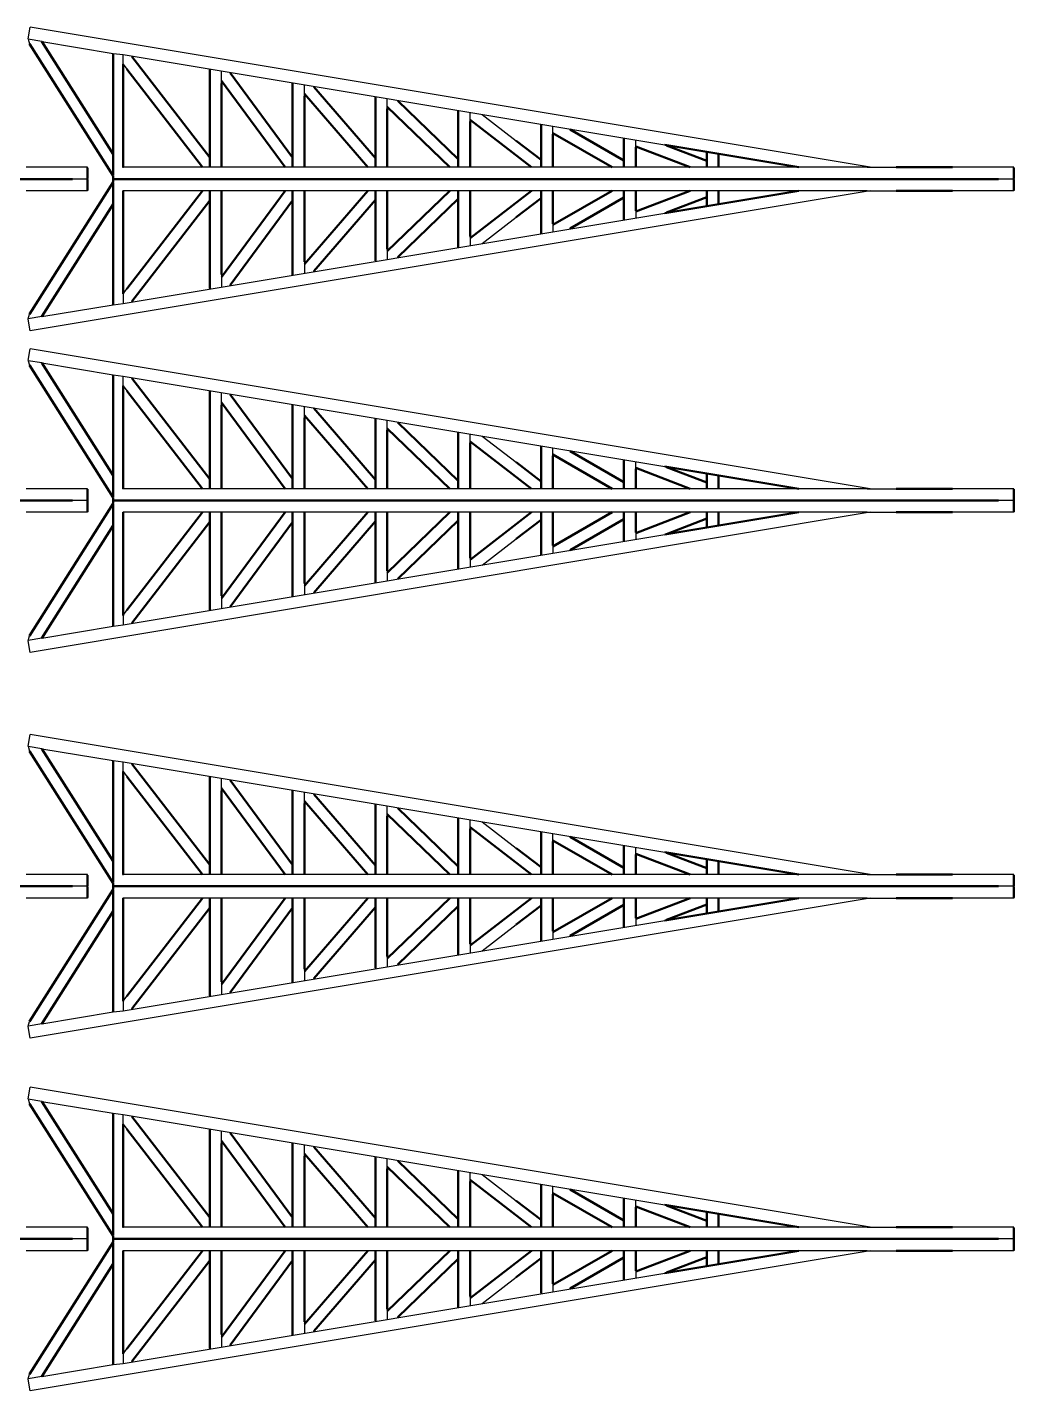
# Model space of a CAD drawing. Header units: centimetres. Extents: x 101 to 201, y 97 to 167.
# Drawn here: x 146.26 to 152.02, y 124.69 to 132.65 of the extents above; entities that cross this region are included whole.
import ezdxf

# ---------------------------------------------------------------- set-up
doc = ezdxf.new("R2010")
doc.units = ezdxf.units.CM
doc.layers.add('corte', color=1, linetype='Continuous')
doc.layers.add('grabado', color=5, linetype='Continuous')

msp = doc.modelspace()

# ---------------------------------------------------------------- linework, layer by layer
at = {"layer": 'corte'}
for p, q in [((146.2668, 132.5847), (146.2781, 132.6523)), ((151.1824, 131.8349), (146.2781, 132.6523)), ((146.2673, 132.5827), (146.2673, 132.5826)), ((146.2673, 132.5826), (146.2735, 132.5561)), ((146.6128, 131.8349), (146.2557, 131.8349)), ((146.6128, 131.8321), (146.6128, 131.8349)), ((148.2487, 131.8349), (148.2373, 131.8349)), ((148.3626, 131.8349), (148.3598, 131.8349)), ((151.1653, 131.8349), (151.3347, 131.8349)), ((152.0204, 131.8349), (151.6632, 131.8349)), ((152.0204, 131.8321), (152.0204, 131.8349)), ((146.6128, 131.7663), (146.5249, 131.7663)), ((146.6128, 131.7691), (146.6128, 131.7635)), ((146.7633, 131.7843), (146.7633, 131.7895)), ((146.7633, 131.7484), (146.7633, 131.7432)), ((152.0204, 131.7663), (151.9324, 131.7663)), ((152.0204, 131.7691), (152.0204, 131.7635)), ((146.6128, 131.6978), (146.2557, 131.6978)), ((151.1824, 131.6978), (146.2781, 130.8804)), ((146.6128, 131.7006), (146.6128, 131.6978)), ((148.2487, 131.6978), (148.2373, 131.6978)), ((148.3626, 131.6978), (148.3598, 131.6978)), ((151.1653, 131.6978), (151.3347, 131.6978)), ((152.0204, 131.6978), (151.6632, 131.6978)), ((152.0204, 131.7006), (152.0204, 131.6978)), ((146.2781, 130.8804), (146.2668, 130.948)), ((146.2673, 130.9501), (146.2735, 130.9766)), ((146.2673, 130.95), (146.2673, 130.9501)), ((146.2668, 130.7074), (146.2781, 130.775)), ((146.2673, 130.7054), (146.2673, 130.7053)), ((146.2673, 130.7053), (146.2735, 130.6789)), ((151.1824, 129.9577), (146.2781, 130.775)), ((146.6128, 129.9577), (146.2557, 129.9577)), ((146.6128, 129.9549), (146.6128, 129.9577)), ((146.7633, 129.907), (146.7633, 129.9123)), ((148.2487, 129.9577), (148.2373, 129.9577)), ((148.3626, 129.9577), (148.3598, 129.9577)), ((151.1653, 129.9577), (151.3347, 129.9577)), ((152.0204, 129.9577), (151.6632, 129.9577)), ((152.0204, 129.9549), (152.0204, 129.9577)), ((146.6128, 129.8891), (146.5249, 129.8891)), ((146.6128, 129.8919), (146.6128, 129.8863)), ((146.7633, 129.8711), (146.7633, 129.8659)), ((152.0204, 129.8891), (151.9324, 129.8891)), ((152.0204, 129.8919), (152.0204, 129.8863)), ((146.6128, 129.8205), (146.2557, 129.8205)), ((151.1824, 129.8205), (146.2781, 129.0031)), ((146.6128, 129.8233), (146.6128, 129.8205)), ((148.2487, 129.8205), (148.2373, 129.8205)), ((148.3626, 129.8205), (148.3598, 129.8205)), ((151.1653, 129.8205), (151.3347, 129.8205)), ((152.0204, 129.8205), (151.6632, 129.8205)), ((152.0204, 129.8233), (152.0204, 129.8205)), ((146.2668, 129.0708), (146.2735, 129.0993)), ((146.2781, 129.0031), (146.2668, 129.0708)), ((146.2673, 129.0728), (146.2673, 129.0728)), ((146.2668, 128.4554), (146.2781, 128.523)), ((151.1824, 127.7056), (146.2781, 128.523)), ((146.2668, 128.4554), (146.2735, 128.4268)), ((146.2673, 128.4534), (146.2673, 128.4533)), ((146.6128, 127.7056), (146.2557, 127.7056)), ((146.6128, 127.7028), (146.6128, 127.7056)), ((148.2487, 127.7056), (148.2373, 127.7056)), ((148.3626, 127.7056), (148.3598, 127.7056)), ((151.1653, 127.7056), (151.3347, 127.7056)), ((152.0204, 127.7056), (151.6632, 127.7056)), ((152.0204, 127.7028), (152.0204, 127.7056)), ((146.6128, 127.6371), (146.5249, 127.6371)), ((146.6128, 127.6399), (146.6128, 127.6343)), ((146.7633, 127.655), (146.7633, 127.6603)), ((146.7633, 127.6191), (146.7633, 127.6139)), ((152.0204, 127.6371), (151.9324, 127.6371)), ((152.0204, 127.6399), (152.0204, 127.6343)), ((146.6128, 127.5685), (146.2557, 127.5685)), ((151.1824, 127.5685), (146.2781, 126.7511)), ((146.6128, 127.5713), (146.6128, 127.5685)), ((148.2487, 127.5685), (148.2373, 127.5685)), ((148.3626, 127.5685), (148.3598, 127.5685)), ((151.1653, 127.5685), (151.3347, 127.5685)), ((152.0204, 127.5685), (151.6632, 127.5685)), ((152.0204, 127.5713), (152.0204, 127.5685)), ((146.2781, 126.7511), (146.2668, 126.8188)), ((146.2673, 126.8208), (146.2735, 126.8473)), ((146.2673, 126.8207), (146.2673, 126.8208)), ((146.2668, 126.3965), (146.2781, 126.4642)), ((151.1824, 125.6468), (146.2781, 126.4642)), ((146.2668, 126.3965), (146.2735, 126.368)), ((146.2673, 126.3946), (146.2673, 126.3945)), ((146.6128, 125.6468), (146.2557, 125.6468)), ((146.6128, 125.644), (146.6128, 125.6468)), ((148.2487, 125.6468), (148.2373, 125.6468)), ((148.3626, 125.6468), (148.3598, 125.6468)), ((151.1653, 125.6468), (151.3347, 125.6468)), ((152.0204, 125.6468), (151.6632, 125.6468)), ((152.0204, 125.644), (152.0204, 125.6468)), ((146.6128, 125.5782), (146.5249, 125.5782)), ((146.6128, 125.581), (146.6128, 125.5754)), ((146.7633, 125.5962), (146.7633, 125.6014)), ((146.7633, 125.5603), (146.7633, 125.5551)), ((152.0204, 125.5782), (151.9324, 125.5782)), ((152.0204, 125.581), (152.0204, 125.5754)), ((146.6128, 125.5097), (146.2557, 125.5097)), ((151.1824, 125.5097), (146.2781, 124.6923)), ((146.6128, 125.5125), (146.6128, 125.5097)), ((148.2487, 125.5097), (148.2373, 125.5097)), ((148.3626, 125.5097), (148.3598, 125.5097)), ((151.1653, 125.5097), (151.3347, 125.5097)), ((152.0204, 125.5097), (151.6632, 125.5097)), ((152.0204, 125.5125), (152.0204, 125.5097)), ((146.2781, 124.6923), (146.2668, 124.7599)), ((146.2673, 124.762), (146.2735, 124.7885)), ((146.2673, 124.7619), (146.2673, 124.762))]:
    msp.add_line(p, q, dxfattribs=at)
at = {"layer": 'corte', "lineweight": 50}
for p, q in [((146.2735, 132.5561), (146.7633, 131.7843)), ((146.6128, 131.8321), (146.6128, 131.7691)), ((151.3347, 131.8349), (151.6632, 131.8349)), ((152.0204, 131.8321), (152.0204, 131.7691)), ((141.3557, 131.7663), (146.5249, 131.7663)), ((146.2735, 130.9766), (146.7633, 131.7484)), ((146.6128, 131.7006), (146.6128, 131.7635)), ((146.7633, 131.7843), (146.7633, 131.7484)), ((146.7633, 131.7663), (151.9324, 131.7663)), ((152.0204, 131.7006), (152.0204, 131.7635)), ((151.3347, 131.6978), (151.6632, 131.6978)), ((146.2735, 130.6789), (146.7633, 129.907)), ((146.6128, 129.8233), (146.6128, 129.9549)), ((151.3347, 129.9577), (151.6632, 129.9577)), ((152.0204, 129.8233), (152.0204, 129.9549)), ((141.3557, 129.8891), (146.5249, 129.8891)), ((146.2735, 129.0993), (146.7633, 129.8711)), ((146.7633, 129.907), (146.7633, 129.8711)), ((146.7633, 129.8891), (151.9324, 129.8891)), ((151.3347, 129.8205), (151.6632, 129.8205)), ((146.2735, 128.4268), (146.7633, 127.655)), ((146.6128, 127.7028), (146.6128, 127.6399)), ((151.3347, 127.7056), (151.6632, 127.7056)), ((152.0204, 127.7028), (152.0204, 127.6399)), ((141.3557, 127.6371), (146.5249, 127.6371)), ((146.2735, 126.8473), (146.7633, 127.6191)), ((146.6128, 127.5713), (146.6128, 127.6343)), ((146.7633, 127.655), (146.7633, 127.6191)), ((146.7633, 127.6371), (151.9324, 127.6371)), ((152.0204, 127.5713), (152.0204, 127.6343)), ((151.3347, 127.5685), (151.6632, 127.5685)), ((146.2735, 126.368), (146.7633, 125.5962)), ((146.6128, 125.5125), (146.6128, 125.644)), ((151.3347, 125.6468), (151.6632, 125.6468)), ((152.0204, 125.5125), (152.0204, 125.644)), ((141.3557, 125.5782), (146.5249, 125.5782)), ((146.2735, 124.7885), (146.7633, 125.5603)), ((146.7633, 125.5962), (146.7633, 125.5603)), ((146.7633, 125.5782), (151.9324, 125.5782)), ((151.3347, 125.5097), (151.6632, 125.5097))]:
    msp.add_line(p, q, dxfattribs=at)
at = {"layer": 'grabado'}
for p, q in [((146.3462, 132.5695), (146.2673, 132.5826)), ((146.3462, 132.5695), (146.7634, 132.5)), ((146.7633, 132.5), (146.8204, 132.4924)), ((146.8204, 132.4367), (146.8204, 132.4924)), ((146.8204, 132.4924), (149.9835, 131.9652)), ((146.8705, 132.484), (146.8722, 132.4819)), ((146.8204, 132.4367), (146.8433, 132.407)), ((147.3269, 132.4061), (147.3269, 132.408)), ((147.3954, 132.3234), (147.3954, 132.3965)), ((147.4441, 132.3884), (147.4457, 132.3863)), ((147.8104, 132.3255), (147.8104, 132.3274)), ((147.879, 132.2502), (147.879, 132.316)), ((147.9319, 132.3071), (147.9338, 132.3049)), ((148.294, 132.2449), (148.294, 132.2468)), ((148.3626, 132.1767), (148.3626, 132.2354)), ((148.4223, 132.2254), (148.4246, 132.2231)), ((148.7776, 132.1643), (148.7776, 132.1662)), ((148.8462, 132.1027), (148.8462, 132.1548)), ((148.9178, 132.1428), (149.1162, 131.99)), ((149.2611, 132.0837), (149.2611, 132.0856)), ((149.3297, 132.028), (149.3297, 132.0742)), ((149.4263, 132.0581), (149.4309, 132.0554)), ((149.7447, 132.0031), (149.7447, 132.005)), ((149.8133, 131.9525), (149.8133, 131.9936)), ((149.9835, 131.9652), (149.9923, 131.9618)), ((146.8204, 131.8321), (146.8204, 131.8349)), ((148.2373, 131.8349), (146.8204, 131.8349)), ((151.1653, 131.8349), (148.2487, 131.8349)), ((146.8204, 131.7006), (146.8204, 131.6978)), ((148.2373, 131.6978), (146.8204, 131.6978)), ((151.1653, 131.6978), (148.2487, 131.6978)), ((149.8133, 131.5802), (149.8133, 131.5391)), ((146.8204, 131.0403), (149.9835, 131.5675)), ((148.9178, 131.3899), (149.1162, 131.5427)), ((149.3297, 131.5047), (149.3297, 131.4585)), ((149.7447, 131.5296), (149.7447, 131.5277)), ((149.9835, 131.5675), (149.9923, 131.5709)), ((148.8462, 131.43), (148.8462, 131.3779)), ((149.2611, 131.449), (149.2611, 131.4471)), ((149.4263, 131.4746), (149.4309, 131.4773)), ((148.3626, 131.356), (148.3626, 131.2973)), ((148.7776, 131.3684), (148.7776, 131.3665)), ((147.879, 131.2825), (147.879, 131.2167)), ((148.294, 131.2878), (148.294, 131.2859)), ((148.4223, 131.3073), (148.4246, 131.3096)), ((147.3954, 131.2093), (147.3954, 131.1361)), ((147.8104, 131.2072), (147.8104, 131.2053)), ((147.9319, 131.2255), (147.9338, 131.2278)), ((146.8204, 131.096), (146.8433, 131.1257)), ((147.3269, 131.1266), (147.3269, 131.1247)), ((147.4441, 131.1442), (147.4457, 131.1464)), ((146.3462, 130.9632), (146.7634, 131.0327)), ((146.7633, 131.0327), (146.8204, 131.0403)), ((146.8204, 131.096), (146.8204, 131.0403)), ((146.8705, 131.0486), (146.8722, 131.0508)), ((146.3462, 130.9632), (146.2673, 130.9501)), ((146.3462, 130.6923), (146.2673, 130.7053)), ((146.3462, 130.6923), (146.7634, 130.6227)), ((146.7633, 130.6227), (146.8204, 130.6151)), ((146.8204, 130.5595), (146.8204, 130.6151)), ((146.8204, 130.6151), (149.9835, 130.0879)), ((146.8204, 130.5595), (146.8433, 130.5298)), ((146.8705, 130.6068), (146.8722, 130.6046)), ((147.3269, 130.5288), (147.3269, 130.5307)), ((147.3954, 130.4461), (147.3954, 130.5193)), ((147.4441, 130.5112), (147.4457, 130.509)), ((147.8104, 130.4482), (147.8104, 130.4501)), ((147.879, 130.373), (147.879, 130.4387)), ((147.9319, 130.4299), (147.9338, 130.4277)), ((148.294, 130.3676), (148.294, 130.3695)), ((148.3626, 130.2994), (148.3626, 130.3581)), ((148.4223, 130.3482), (148.4246, 130.3458)), ((148.7776, 130.287), (148.7776, 130.2889)), ((148.8462, 130.2254), (148.8462, 130.2775)), ((148.9178, 130.2656), (149.1162, 130.1127)), ((149.2611, 130.2064), (149.2611, 130.2083)), ((149.3297, 130.1507), (149.3297, 130.1969)), ((149.4263, 130.1808), (149.4309, 130.1781)), ((149.7447, 130.1258), (149.7447, 130.1277)), ((149.8133, 130.0752), (149.8133, 130.1163)), ((149.9835, 130.0879), (149.9923, 130.0846)), ((146.8204, 129.9549), (146.8204, 129.9577)), ((148.2373, 129.9577), (146.8204, 129.9577)), ((151.1653, 129.9577), (148.2487, 129.9577)), ((146.8204, 129.8233), (146.8204, 129.8205)), ((148.2373, 129.8205), (146.8204, 129.8205)), ((151.1653, 129.8205), (148.2487, 129.8205)), ((146.8204, 129.163), (149.9835, 129.6902)), ((149.8133, 129.7029), (149.8133, 129.6619)), ((149.9835, 129.6902), (149.9923, 129.6936)), ((148.9178, 129.5126), (149.1162, 129.6655)), ((149.3297, 129.6274), (149.3297, 129.5813)), ((149.4263, 129.5973), (149.4309, 129.6)), ((149.7447, 129.6523), (149.7447, 129.6504)), ((148.8462, 129.5528), (148.8462, 129.5007)), ((149.2611, 129.5717), (149.2611, 129.5698)), ((148.3626, 129.4787), (148.3626, 129.4201)), ((148.4223, 129.43), (148.4246, 129.4323)), ((148.7776, 129.4911), (148.7776, 129.4892)), ((147.879, 129.4052), (147.879, 129.3395)), ((147.9319, 129.3483), (147.9338, 129.3505)), ((148.294, 129.4105), (148.294, 129.4086)), ((147.3954, 129.332), (147.3954, 129.2589)), ((147.8104, 129.3299), (147.8104, 129.328)), ((146.8204, 129.2187), (146.8433, 129.2484)), ((146.8204, 129.2187), (146.8204, 129.1631)), ((147.3269, 129.2494), (147.3269, 129.2474)), ((147.4441, 129.267), (147.4457, 129.2692)), ((146.3462, 129.0859), (146.7634, 129.1554)), ((146.7633, 129.1554), (146.8204, 129.163)), ((146.8705, 129.1714), (146.8722, 129.1736)), ((146.3462, 129.0859), (146.2673, 129.0728)), ((146.3462, 128.4403), (146.2673, 128.4533)), ((146.3462, 128.4403), (146.7634, 128.3707)), ((146.7633, 128.3707), (146.8204, 128.3631)), ((146.8204, 128.3074), (146.8204, 128.3631)), ((146.8204, 128.3631), (149.9835, 127.8359)), ((146.8705, 128.3548), (146.8722, 128.3526)), ((146.8204, 128.3074), (146.8433, 128.2778)), ((147.3269, 128.2768), (147.3269, 128.2787)), ((147.3954, 128.1941), (147.3954, 128.2673)), ((147.4441, 128.2592), (147.4457, 128.257)), ((147.8104, 128.1962), (147.8104, 128.1981)), ((147.879, 128.121), (147.879, 128.1867)), ((147.9319, 128.1779), (147.9338, 128.1757)), ((148.294, 128.1156), (148.294, 128.1175)), ((148.3626, 128.0474), (148.3626, 128.1061)), ((148.4223, 128.0961), (148.4246, 128.0938)), ((148.7776, 128.035), (148.7776, 128.0369)), ((148.8462, 127.9734), (148.8462, 128.0255)), ((148.9178, 128.0136), (149.1162, 127.8607)), ((149.2611, 127.9544), (149.2611, 127.9563)), ((149.3297, 127.8987), (149.3297, 127.9449)), ((149.4263, 127.9288), (149.4309, 127.9261)), ((149.7447, 127.8738), (149.7447, 127.8757)), ((149.8133, 127.8232), (149.8133, 127.8643)), ((149.9835, 127.8359), (149.9923, 127.8326)), ((146.8204, 127.7028), (146.8204, 127.7056)), ((148.2373, 127.7056), (146.8204, 127.7056)), ((151.1653, 127.7056), (148.2487, 127.7056)), ((146.8204, 127.5713), (146.8204, 127.5685)), ((148.2373, 127.5685), (146.8204, 127.5685)), ((151.1653, 127.5685), (148.2487, 127.5685)), ((149.8133, 127.4509), (149.8133, 127.4098)), ((149.9835, 127.4382), (149.9923, 127.4416)), ((146.8204, 126.911), (149.9835, 127.4382)), ((148.9178, 127.2606), (149.1162, 127.4135)), ((149.3297, 127.3754), (149.3297, 127.3293)), ((149.7447, 127.4003), (149.7447, 127.3984)), ((148.8462, 127.3008), (148.8462, 127.2487)), ((149.2611, 127.3197), (149.2611, 127.3178)), ((149.4263, 127.3453), (149.4309, 127.348)), ((148.3626, 127.2267), (148.3626, 127.1681)), ((148.7776, 127.2391), (148.7776, 127.2372)), ((147.879, 127.1532), (147.879, 127.0875)), ((148.294, 127.1585), (148.294, 127.1566)), ((148.4223, 127.178), (148.4246, 127.1803)), ((147.3954, 127.08), (147.3954, 127.0069)), ((147.8104, 127.0779), (147.8104, 127.076)), ((147.9319, 127.0963), (147.9338, 127.0985)), ((146.8204, 126.9667), (146.8433, 126.9964)), ((146.8204, 126.9667), (146.8204, 126.911)), ((147.3269, 126.9973), (147.3269, 126.9954)), ((147.4441, 127.015), (147.4457, 127.0171)), ((146.3462, 126.8339), (146.7634, 126.9034)), ((146.7633, 126.9034), (146.8204, 126.911)), ((146.8705, 126.9194), (146.8722, 126.9216)), ((146.3462, 126.8339), (146.2673, 126.8208)), ((146.3462, 126.3814), (146.2673, 126.3945)), ((146.3462, 126.3814), (146.7634, 126.3119)), ((146.7633, 126.3119), (146.8204, 126.3043)), ((146.8204, 126.2486), (146.8204, 126.3043)), ((146.8204, 126.3043), (149.9835, 125.7771)), ((146.8204, 126.2486), (146.8433, 126.2189)), ((146.8705, 126.2959), (146.8722, 126.2937)), ((147.3269, 126.218), (147.3269, 126.2199)), ((147.3954, 126.1353), (147.3954, 126.2084)), ((147.4441, 126.2003), (147.4457, 126.1982)), ((147.8104, 126.1374), (147.8104, 126.1393)), ((147.879, 126.0621), (147.879, 126.1278)), ((147.9319, 126.119), (147.9338, 126.1168)), ((148.294, 126.0568), (148.294, 126.0587)), ((148.3626, 125.9886), (148.3626, 126.0472)), ((148.4223, 126.0373), (148.4246, 126.035)), ((148.7776, 125.9762), (148.7776, 125.9781)), ((148.8462, 125.9146), (148.8462, 125.9667)), ((148.9178, 125.9547), (149.1162, 125.8018)), ((149.2611, 125.8956), (149.2611, 125.8975)), ((149.3297, 125.8399), (149.3297, 125.8861)), ((149.4263, 125.87), (149.4309, 125.8673)), ((149.7447, 125.815), (149.7447, 125.8169)), ((149.8133, 125.7644), (149.8133, 125.8055)), ((149.9835, 125.7771), (149.9923, 125.7737)), ((146.8204, 125.644), (146.8204, 125.6468)), ((148.2373, 125.6468), (146.8204, 125.6468)), ((151.1653, 125.6468), (148.2487, 125.6468)), ((146.8204, 125.5125), (146.8204, 125.5097)), ((148.2373, 125.5097), (146.8204, 125.5097)), ((151.1653, 125.5097), (148.2487, 125.5097)), ((146.8204, 124.8522), (149.9835, 125.3794)), ((149.8133, 125.3921), (149.8133, 125.351)), ((149.9835, 125.3794), (149.9923, 125.3827)), ((148.9178, 125.2018), (149.1162, 125.3546)), ((149.3297, 125.3166), (149.3297, 125.2704)), ((149.7447, 125.3415), (149.7447, 125.3396)), ((148.8462, 125.2419), (148.8462, 125.1898)), ((149.2611, 125.2609), (149.2611, 125.259)), ((149.4263, 125.2865), (149.4309, 125.2892)), ((148.3626, 125.1679), (148.3626, 125.1092)), ((148.7776, 125.1803), (148.7776, 125.1784)), ((147.879, 125.0944), (147.879, 125.0286)), ((148.294, 125.0997), (148.294, 125.0978)), ((148.4223, 125.1192), (148.4246, 125.1215)), ((147.3954, 125.0212), (147.3954, 124.948)), ((147.8104, 125.0191), (147.8104, 125.0172)), ((147.9319, 125.0374), (147.9338, 125.0397)), ((146.8204, 124.9079), (146.8433, 124.9376)), ((146.8204, 124.9079), (146.8204, 124.8522)), ((147.3269, 124.9385), (147.3269, 124.9366)), ((147.4441, 124.9561), (147.4457, 124.9583)), ((146.3462, 124.7751), (146.7634, 124.8446)), ((146.7633, 124.8446), (146.8204, 124.8522)), ((146.8705, 124.8605), (146.8722, 124.8627)), ((146.3462, 124.7751), (146.2673, 124.762))]:
    msp.add_line(p, q, dxfattribs=at)
at = {"layer": 'grabado', "lineweight": 50}
for p, q in [((146.3462, 132.5695), (146.7633, 131.9123)), ((146.7633, 131.7895), (146.7633, 132.5)), ((146.8722, 132.4819), (147.3269, 131.8911)), ((146.8204, 131.8349), (146.8204, 132.4367)), ((146.8433, 132.407), (147.2836, 131.8349)), ((147.3269, 132.4061), (147.3269, 131.8349)), ((147.4457, 132.3863), (147.8104, 131.8926)), ((147.3954, 132.3389), (147.7678, 131.8349)), ((147.3954, 131.8349), (147.3954, 132.3234)), ((147.8104, 132.3255), (147.8104, 131.8349)), ((147.9338, 132.3049), (148.294, 131.8874)), ((147.879, 132.2635), (148.2487, 131.8349)), ((147.879, 131.8349), (147.879, 132.2502)), ((148.294, 132.2449), (148.294, 131.8349)), ((148.4246, 132.2231), (148.7776, 131.8826)), ((148.3626, 132.1877), (148.7282, 131.8349)), ((148.3626, 131.8349), (148.3626, 132.1767)), ((148.7776, 132.1643), (148.7776, 131.8349)), ((148.8462, 132.1115), (149.205, 131.8349)), ((148.8462, 131.8349), (148.8462, 132.1027)), ((149.2611, 132.0837), (149.2611, 131.8349)), ((149.1162, 131.99), (149.2611, 131.8782)), ((149.3297, 132.0346), (149.6761, 131.8349)), ((149.3297, 131.8349), (149.3297, 132.028)), ((149.4309, 132.0554), (149.7447, 131.8745)), ((149.7447, 132.0031), (149.7447, 131.8349)), ((149.8133, 131.9569), (150.1323, 131.8349)), ((149.8133, 131.8349), (149.8133, 131.9525)), ((149.9835, 131.9652), (150.7653, 131.8349)), ((149.9923, 131.9618), (150.2283, 131.8716)), ((150.2283, 131.9244), (150.2283, 131.8349)), ((150.2969, 131.8349), (150.2969, 131.913)), ((146.7633, 131.7432), (146.7633, 131.0327)), ((146.8204, 131.6978), (146.8204, 131.096)), ((146.8433, 131.1257), (147.2836, 131.6978)), ((147.3269, 131.6978), (147.3269, 131.1266)), ((147.3954, 131.6978), (147.3954, 131.2093)), ((147.3954, 131.1938), (147.7678, 131.6978)), ((147.8104, 131.6978), (147.8104, 131.2072)), ((147.879, 131.6978), (147.879, 131.2825)), ((147.879, 131.2692), (148.2487, 131.6978)), ((148.294, 131.6978), (148.294, 131.2878)), ((148.3626, 131.6978), (148.3626, 131.356)), ((148.3626, 131.345), (148.7282, 131.6978)), ((148.7776, 131.6978), (148.7776, 131.3684)), ((148.8462, 131.6978), (148.8462, 131.43)), ((148.8462, 131.4212), (149.205, 131.6978)), ((149.2611, 131.6978), (149.2611, 131.449)), ((149.3297, 131.4981), (149.6761, 131.6978)), ((149.3297, 131.6978), (149.3297, 131.5047)), ((149.7447, 131.6978), (149.7447, 131.5296)), ((149.8133, 131.6978), (149.8133, 131.5802)), ((149.8133, 131.5758), (150.1323, 131.6978)), ((149.9835, 131.5675), (150.7653, 131.6978)), ((149.9923, 131.5709), (150.2283, 131.6611)), ((150.2283, 131.6978), (150.2283, 131.6083)), ((150.2969, 131.6978), (150.2969, 131.6197)), ((146.3462, 130.9632), (146.7633, 131.6204)), ((146.8722, 131.0508), (147.3269, 131.6416)), ((147.4457, 131.1464), (147.8104, 131.6401)), ((147.9338, 131.2278), (148.294, 131.6453)), ((148.4246, 131.3096), (148.7776, 131.6501)), ((149.1162, 131.5427), (149.2611, 131.6545)), ((149.4309, 131.4773), (149.7447, 131.6582)), ((146.3462, 130.6923), (146.7633, 130.035)), ((146.7633, 129.9123), (146.7633, 130.6227)), ((146.8204, 129.9577), (146.8204, 130.5595)), ((146.8722, 130.6046), (147.3269, 130.0139)), ((146.8433, 130.5298), (147.2836, 129.9577)), ((147.3269, 130.5288), (147.3269, 129.9577)), ((147.4457, 130.509), (147.8104, 130.0153)), ((147.3954, 130.4616), (147.7678, 129.9577)), ((147.3954, 129.9577), (147.3954, 130.4461)), ((147.8104, 130.4482), (147.8104, 129.9577)), ((147.879, 130.3862), (148.2487, 129.9577)), ((147.9338, 130.4277), (148.294, 130.0101)), ((147.879, 129.9577), (147.879, 130.373)), ((148.294, 130.3676), (148.294, 129.9577)), ((148.3626, 130.3105), (148.7282, 129.9577)), ((148.4246, 130.3458), (148.7776, 130.0053)), ((148.3626, 129.9577), (148.3626, 130.2994)), ((148.7776, 130.287), (148.7776, 129.9577)), ((148.8462, 130.2342), (149.205, 129.9577)), ((148.8462, 129.9577), (148.8462, 130.2254)), ((149.2611, 130.2064), (149.2611, 129.9577)), ((149.3297, 130.1573), (149.6761, 129.9577)), ((149.3297, 129.9577), (149.3297, 130.1507)), ((149.4309, 130.1781), (149.7447, 129.9972)), ((149.1162, 130.1127), (149.2611, 130.0009)), ((149.7447, 130.1258), (149.7447, 129.9577)), ((149.8133, 130.0796), (150.1323, 129.9577)), ((149.8133, 129.9577), (149.8133, 130.0752)), ((149.9835, 130.0879), (150.7653, 129.9577)), ((149.9923, 130.0846), (150.2283, 129.9944)), ((150.2283, 130.0471), (150.2283, 129.9577)), ((150.2969, 129.9577), (150.2969, 130.0357)), ((146.7633, 129.8659), (146.7633, 129.1554)), ((146.8204, 129.8205), (146.8204, 129.2187)), ((146.8433, 129.2484), (147.2836, 129.8205)), ((146.8722, 129.1736), (147.3269, 129.7643)), ((147.3269, 129.8205), (147.3269, 129.2494)), ((147.3954, 129.8205), (147.3954, 129.332)), ((147.3954, 129.3166), (147.7678, 129.8205)), ((147.4457, 129.2692), (147.8104, 129.7628)), ((147.8104, 129.8205), (147.8104, 129.3299)), ((147.879, 129.8205), (147.879, 129.4052)), ((147.879, 129.392), (148.2487, 129.8205)), ((147.9338, 129.3505), (148.294, 129.768)), ((148.294, 129.8205), (148.294, 129.4105)), ((148.3626, 129.8205), (148.3626, 129.4787)), ((148.3626, 129.4677), (148.7282, 129.8205)), ((148.4246, 129.4323), (148.7776, 129.7729)), ((148.7776, 129.8205), (148.7776, 129.4911)), ((148.8462, 129.8205), (148.8462, 129.5528)), ((148.8462, 129.544), (149.205, 129.8205)), ((149.1162, 129.6655), (149.2611, 129.7772)), ((149.2611, 129.8205), (149.2611, 129.5717)), ((149.3297, 129.6208), (149.6761, 129.8205)), ((149.3297, 129.8205), (149.3297, 129.6274)), ((149.4309, 129.6), (149.7447, 129.7809)), ((149.7447, 129.8205), (149.7447, 129.6523)), ((149.8133, 129.8205), (149.8133, 129.7029)), ((149.8133, 129.6986), (150.1323, 129.8205)), ((149.9835, 129.6902), (150.7653, 129.8205)), ((149.9923, 129.6936), (150.2283, 129.7838)), ((150.2283, 129.8205), (150.2283, 129.731)), ((150.2969, 129.8205), (150.2969, 129.7424)), ((146.3462, 129.0859), (146.7633, 129.7432)), ((146.3462, 128.4403), (146.7633, 127.783)), ((146.7633, 127.6603), (146.7633, 128.3707)), ((146.8722, 128.3526), (147.3269, 127.7619)), ((146.8204, 127.7056), (146.8204, 128.3074)), ((146.8433, 128.2778), (147.2836, 127.7056)), ((147.3269, 128.2768), (147.3269, 127.7056)), ((147.4457, 128.257), (147.8104, 127.7633)), ((147.3954, 128.2096), (147.7678, 127.7056)), ((147.3954, 127.7056), (147.3954, 128.1941)), ((147.8104, 128.1962), (147.8104, 127.7056)), ((147.9338, 128.1757), (148.294, 127.7581)), ((147.879, 128.1342), (148.2487, 127.7056)), ((147.879, 127.7056), (147.879, 128.121)), ((148.294, 128.1156), (148.294, 127.7056)), ((148.4246, 128.0938), (148.7776, 127.7533)), ((148.3626, 128.0585), (148.7282, 127.7056)), ((148.3626, 127.7056), (148.3626, 128.0474)), ((148.7776, 128.035), (148.7776, 127.7056)), ((148.8462, 127.9822), (149.205, 127.7056)), ((148.8462, 127.7056), (148.8462, 127.9734)), ((149.2611, 127.9544), (149.2611, 127.7056)), ((149.4309, 127.9261), (149.7447, 127.7452)), ((149.1162, 127.8607), (149.2611, 127.7489)), ((149.3297, 127.9053), (149.6761, 127.7056)), ((149.3297, 127.7056), (149.3297, 127.8987)), ((149.7447, 127.8738), (149.7447, 127.7056)), ((149.8133, 127.8276), (150.1323, 127.7056)), ((149.8133, 127.7056), (149.8133, 127.8232)), ((149.9835, 127.8359), (150.7653, 127.7056)), ((149.9923, 127.8326), (150.2283, 127.7424)), ((150.2283, 127.7951), (150.2283, 127.7056)), ((150.2969, 127.7056), (150.2969, 127.7837)), ((146.7633, 127.6139), (146.7633, 126.9034)), ((146.8204, 127.5685), (146.8204, 126.9667)), ((146.8433, 126.9964), (147.2836, 127.5685)), ((147.3269, 127.5685), (147.3269, 126.9973)), ((147.3954, 127.5685), (147.3954, 127.08)), ((147.3954, 127.0646), (147.7678, 127.5685)), ((147.8104, 127.5685), (147.8104, 127.0779)), ((147.879, 127.5685), (147.879, 127.1532)), ((147.879, 127.14), (148.2487, 127.5685)), ((148.294, 127.5685), (148.294, 127.1585)), ((148.3626, 127.5685), (148.3626, 127.2267)), ((148.3626, 127.2157), (148.7282, 127.5685)), ((148.4246, 127.1803), (148.7776, 127.5209)), ((148.7776, 127.5685), (148.7776, 127.2391)), ((148.8462, 127.5685), (148.8462, 127.3008)), ((148.8462, 127.2919), (149.205, 127.5685)), ((149.1162, 127.4135), (149.2611, 127.5252)), ((149.2611, 127.5685), (149.2611, 127.3197)), ((149.3297, 127.3688), (149.6761, 127.5685)), ((149.3297, 127.5685), (149.3297, 127.3754)), ((149.4309, 127.348), (149.7447, 127.5289)), ((149.7447, 127.5685), (149.7447, 127.4003)), ((149.8133, 127.5685), (149.8133, 127.4509)), ((149.8133, 127.4466), (150.1323, 127.5685)), ((149.9835, 127.4382), (150.7653, 127.5685)), ((149.9923, 127.4416), (150.2283, 127.5318)), ((150.2283, 127.5685), (150.2283, 127.479)), ((150.2969, 127.5685), (150.2969, 127.4904)), ((146.3462, 126.8339), (146.7633, 127.4911)), ((146.8722, 126.9216), (147.3269, 127.5123)), ((147.4457, 127.0171), (147.8104, 127.5108)), ((147.9338, 127.0985), (148.294, 127.516)), ((146.3462, 126.3814), (146.7633, 125.7242)), ((146.7633, 125.6014), (146.7633, 126.3119)), ((146.8204, 125.6468), (146.8204, 126.2486)), ((146.8722, 126.2937), (147.3269, 125.703)), ((146.8433, 126.2189), (147.2836, 125.6468)), ((147.3269, 126.218), (147.3269, 125.6468)), ((147.4457, 126.1982), (147.8104, 125.7045)), ((147.3954, 126.1507), (147.7678, 125.6468)), ((147.3954, 125.6468), (147.3954, 126.1353)), ((147.8104, 126.1374), (147.8104, 125.6468)), ((147.9338, 126.1168), (148.294, 125.6993)), ((147.879, 126.0754), (148.2487, 125.6468)), ((147.879, 125.6468), (147.879, 126.0621)), ((148.294, 126.0568), (148.294, 125.6468)), ((148.4246, 126.035), (148.7776, 125.6944)), ((148.3626, 125.9996), (148.7282, 125.6468)), ((148.3626, 125.6468), (148.3626, 125.9886)), ((148.7776, 125.9762), (148.7776, 125.6468)), ((148.8462, 125.9234), (149.205, 125.6468)), ((148.8462, 125.6468), (148.8462, 125.9146)), ((149.2611, 125.8956), (149.2611, 125.6468)), ((149.4309, 125.8673), (149.7447, 125.6864)), ((149.1162, 125.8018), (149.2611, 125.6901)), ((149.3297, 125.8465), (149.6761, 125.6468)), ((149.3297, 125.6468), (149.3297, 125.8399)), ((149.7447, 125.815), (149.7447, 125.6468)), ((149.8133, 125.7688), (150.1323, 125.6468)), ((149.9835, 125.7771), (150.7653, 125.6468)), ((149.9923, 125.7737), (150.2283, 125.6835)), ((149.8133, 125.6468), (149.8133, 125.7644)), ((150.2283, 125.7363), (150.2283, 125.6468)), ((150.2969, 125.6468), (150.2969, 125.7249)), ((146.7633, 125.5551), (146.7633, 124.8446)), ((146.8204, 125.5097), (146.8204, 124.9079)), ((146.8433, 124.9376), (147.2836, 125.5097)), ((146.8722, 124.8627), (147.3269, 125.4535)), ((147.3269, 125.5097), (147.3269, 124.9385)), ((147.3954, 125.5097), (147.3954, 125.0212)), ((147.3954, 125.0057), (147.7678, 125.5097)), ((147.4457, 124.9583), (147.8104, 125.452)), ((147.8104, 125.5097), (147.8104, 125.0191)), ((147.879, 125.5097), (147.879, 125.0944)), ((147.879, 125.0811), (148.2487, 125.5097)), ((147.9338, 125.0397), (148.294, 125.4572)), ((148.294, 125.5097), (148.294, 125.0997)), ((148.3626, 125.5097), (148.3626, 125.1679)), ((148.3626, 125.1569), (148.7282, 125.5097)), ((148.4246, 125.1215), (148.7776, 125.462)), ((148.7776, 125.5097), (148.7776, 125.1803)), ((148.8462, 125.5097), (148.8462, 125.2419)), ((148.8462, 125.2331), (149.205, 125.5097)), ((149.1162, 125.3546), (149.2611, 125.4664)), ((149.2611, 125.5097), (149.2611, 125.2609)), ((149.3297, 125.31), (149.6761, 125.5097)), ((149.3297, 125.5097), (149.3297, 125.3166)), ((149.4309, 125.2892), (149.7447, 125.4701)), ((149.7447, 125.5097), (149.7447, 125.3415)), ((149.8133, 125.5097), (149.8133, 125.3921)), ((149.8133, 125.3877), (150.1323, 125.5097)), ((149.9835, 125.3794), (150.7653, 125.5097)), ((149.9923, 125.3827), (150.2283, 125.473)), ((150.2283, 125.5097), (150.2283, 125.4202)), ((150.2969, 125.5097), (150.2969, 125.4316)), ((146.3462, 124.7751), (146.7633, 125.4323))]:
    msp.add_line(p, q, dxfattribs=at)

doc.saveas('drawing.dxf')
